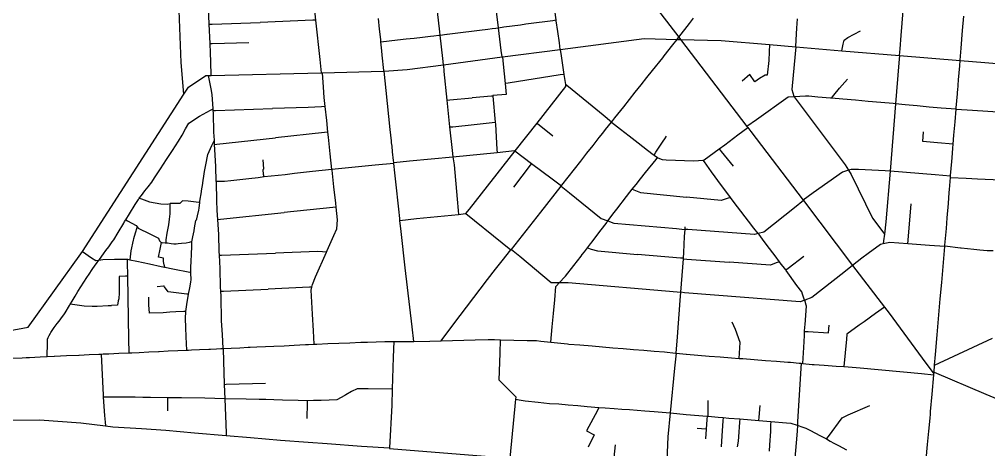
# Model space of a CAD drawing. Header units: inches. Extents: x 170101 to 178921, y 438267 to 453456.
# Drawn here: x 175094 to 176155, y 443459 to 443930 of the extents above; entities that cross this region are included whole.
import ezdxf

# ---------------------------------------------------------------- set-up
doc = ezdxf.new("R2010")
doc.units = ezdxf.units.IN
doc.header["$MEASUREMENT"] = 0

msp = doc.modelspace()

# ---------------------------------------------------------------- linework, layer by layer
for points in [[(175452.6, 444384.6), (175464.7, 444368.7), (175555, 444250.9), (175555.9, 444249.7), (175617.9, 444168.8), (175637.6, 444143.1), (175661.5, 444112), (175675.4, 444093.8), (175676, 444093), (175694.9, 444068.3), (175740.2, 444009.3), (175816.2, 443910.1), (175818, 443907.7), (175890.9, 443812.6), (175891.7, 443811.5), (175895.1, 443807.1), (175952.3, 443731.8), (175952.7, 443731.3), (176006.5, 443660.5), (176041.3, 443614.8), (176046.5, 443608), (176082.7, 443559), (176095.5, 443541.7)], [(175274.5, 443848), (175271.5, 443882.3), (175258.9, 444205.2)], [(175304.4, 443868.4), (175303.9, 443883.1), (175303.5, 443893.1), (175303.1, 443903.3), (175302.2, 443924.4), (175296.2, 444073.1), (175295.9, 444080), (175294.1, 444116.1), (175292.4, 444151), (175292.4, 444152.2), (175291.6, 444201), (175291.2, 444208.3)], [(175425, 443871.3), (175423.5, 443885.6), (175418.9, 443928.9), (175413.4, 443981.2), (175408.3, 444029.7), (175401.9, 444091.4), (175398.1, 444126.8), (175394.3, 444162.8), (175390.2, 444202.7), (175389.4, 444210.3)], [(175558.5, 443880), (175557.8, 443887), (175555.2, 443912.5), (175554.8, 443916), (175552.2, 443938.4), (175550, 443957.1), (175549.1, 443964.9), (175545.9, 443994.5), (175545.7, 443996.2), (175536.9, 444089.6), (175535.4, 444099.5), (175533.9, 444109.4)], [(175622.8, 443888.5), (175621.9, 443895.7), (175618.9, 443920.5), (175615.6, 443947), (175612.4, 443973.3), (175611.9, 443977.1), (175610.4, 443998.1), (175609.2, 444003.6), (175608.6, 444006.6), (175606, 444028.1), (175604.5, 444035.1), (175603.6, 444038.9)], [(175686.5, 443896.8), (175685.5, 443904), (175683.7, 443916.3), (175682.2, 443928), (175682.1, 443929), (175680.7, 443939.7)], [(175418.9, 443928.9), (175415.7, 443928.8), (175357.9, 443926.3)], [(175526.3, 443577.3), (175524.3, 443593.4), (175516.6, 443657.7), (175515.1, 443671), (175513.7, 443684.3), (175512.3, 443697.6), (175511, 443709.7), (175510.8, 443711.9), (175509.7, 443721.9), (175508.6, 443731.9), (175507.6, 443741.9), (175506.5, 443751.9), (175505.4, 443761.9), (175504.3, 443772.1), (175504.2, 443773), (175504, 443775.3), (175504, 443775.4), (175503, 443784.7), (175502.3, 443790.9), (175501.9, 443794.7), (175501.7, 443796.7), (175500.4, 443809), (175498.9, 443823.2), (175497.4, 443837.5), (175495.9, 443851.8), (175495.8, 443852), (175493.6, 443873), (175493.5, 443873.6), (175491.7, 443890.5), (175491.2, 443895.2), (175490.2, 443905.1), (175490, 443907.3), (175489.9, 443907.5), (175488.7, 443919), (175487.5, 443930.6)], [(175490.2, 443905.1), (175508.3, 443907.1), (175517.8, 443908.2), (175526.7, 443909.2), (175535.6, 443910.2), (175544.6, 443911.2), (175548.2, 443911.6), (175553.5, 443912.3), (175554.9, 443912.5), (175555.2, 443912.5), (175562.5, 443913.5), (175562.6, 443913.5), (175571.4, 443914.6), (175580.3, 443915.6), (175589.3, 443916.7), (175598.2, 443917.8), (175607.1, 443918.9), (175612.1, 443919.5), (175616, 443920.1), (175618.9, 443920.5), (175624.8, 443921.4), (175624.9, 443921.4), (175633.9, 443922.6), (175642.8, 443923.8), (175648.9, 443924.6), (175654.7, 443925.4), (175660.6, 443926.2), (175669.5, 443927.3), (175678.5, 443928.5), (175682.1, 443929)], [(175556.1, 443578), (175569, 443595.2), (175606.7, 443645.2), (175615.5, 443656.3), (175624.4, 443667.3), (175626.9, 443670.5), (175632.5, 443677.3), (175632.6, 443677.3), (175633, 443678), (175665.1, 443718.6), (175687.5, 443747), (175687.9, 443747.4), (175688.4, 443748.1), (175708.9, 443774.5), (175715.7, 443783.1), (175722.4, 443791.8), (175729.2, 443800.4), (175733, 443805.3), (175736, 443809.1), (175742.5, 443817.2), (175742.8, 443817.6), (175746.4, 443822.1), (175749.6, 443826.1), (175756, 443834.1), (175762.3, 443842), (175768.6, 443850), (175775, 443857.9), (175781.3, 443865.9), (175787.6, 443873.8), (175798.7, 443887.7), (175800.2, 443889.6), (175809.6, 443901.7), (175814.4, 443907.8), (175816.1, 443910), (175816.2, 443910.1), (175828, 443925.2), (175832.3, 443930.8)], [(175944.4, 443899.6), (175944.9, 443907.3), (175945.6, 443920), (175946.3, 443930.3)], [(176058, 443890.2), (176058.5, 443897.3), (176059.7, 443911.9), (176060.8, 443925.4), (176061.9, 443938.9)], [(176086.6, 443443.3), (176088.3, 443460.6), (176088.6, 443464.4), (176090, 443479.1), (176091.3, 443493.2), (176091.7, 443497.7), (176092, 443500.7), (176093.6, 443519.4), (176095.4, 443540.7), (176095.5, 443541.1), (176095.5, 443541.7), (176095.7, 443543.5), (176096.3, 443551.1), (176097.3, 443562.8), (176099.2, 443584.5), (176101.1, 443606.2), (176102.6, 443623.8), (176104.1, 443641.6), (176105.3, 443654.8), (176106.4, 443667.9), (176107.5, 443681), (176107.6, 443681.7), (176107.7, 443682.7), (176108.9, 443697.3), (176109.2, 443700.9), (176110.2, 443712.6), (176111.4, 443728), (176112.4, 443740.1), (176112.6, 443743.4), (176113.7, 443756.6), (176113.8, 443758.2), (176113.9, 443758.8), (176115.1, 443774.1), (176115.5, 443778.1), (176116.3, 443788.6), (176116.7, 443793.1), (176117.5, 443803), (176118.7, 443817.4), (176119.9, 443831.4), (176119.9, 443831.8), (176120, 443832.9), (176121.3, 443848.3), (176121.5, 443851), (176121.6, 443852), (176122.6, 443863.5), (176123.8, 443878.7), (176124.3, 443884.7), (176124.4, 443885.1), (176125.5, 443898.1), (176127, 443917.5), (176128.3, 443933)], [(175302.2, 443924.4), (175305.3, 443924.5), (175357.9, 443926.3)], [(175082.3, 443588.9), (175104, 443593), (175161.7, 443673), (175163.4, 443675.5), (175274.5, 443848), (175279.5, 443855.6), (175298.5, 443868.2), (175301.3, 443868.3), (175304.4, 443868.4), (175425, 443871.3), (175426.2, 443871.3), (175492.8, 443872.9), (175493.6, 443873), (175518.8, 443874.8), (175558.5, 443880), (175622.8, 443888.5), (175623.3, 443888.5), (175686.5, 443896.8), (175778.3, 443908.9), (175814.4, 443907.8), (175818, 443907.7), (175862.7, 443906.4), (175915.6, 443902), (175944.4, 443899.6), (175994.8, 443895.4), (176058, 443890.2), (176124.3, 443884.7), (176151.4, 443882.4), (176190.6, 443879.1)], [(175994.8, 443895.4), (175996.3, 443902.4), (175997.3, 443907), (176001.2, 443909.9), (176015.3, 443917.2)], [(175303.1, 443903.3), (175305.5, 443903.4), (175345.5, 443904.2)], [(175686.5, 443896.8), (175687.5, 443889.8), (175690.5, 443869.4), (175692.1, 443858.5), (175692.4, 443856.3), (175660.7, 443816.1), (175636.8, 443785.8), (175586.7, 443722.1), (175582.7, 443717.1)], [(175915.6, 443902), (175915.2, 443894.3), (175914.7, 443884.7), (175913.1, 443868.5), (175910.7, 443868.5), (175904.5, 443864.9), (175899.7, 443861.3), (175894, 443869.3), (175885.5, 443862.2)], [(175944.4, 443899.6), (175943.7, 443891.9), (175940.1, 443853.1), (175942.1, 443845.6), (175942.7, 443844.9), (175998.5, 443770.6), (176002.2, 443764.5), (176005, 443759.9), (176028.4, 443712.2), (176037.4, 443700.1), (176041.3, 443694.8)], [(175623.3, 443888.5), (175624.1, 443880.8), (175626.2, 443859.5), (175627.4, 443847.6), (175612.6, 443846.2), (175612.6, 443845.8), (175615.3, 443817), (175615.5, 443814.9), (175617.2, 443787.4), (175617.4, 443784.1)], [(176058, 443890.2), (176057.3, 443882), (176053.6, 443837.4), (176047.5, 443763.7), (176042.9, 443708.1), (176041.3, 443694.8), (176040.4, 443687.4), (176039.9, 443683.9)], [(175558.5, 443880), (175558.9, 443872.8), (175562.2, 443841.1), (175565.3, 443811.9), (175568, 443786), (175568.9, 443779.3), (175570.2, 443770.6), (175573.5, 443733), (175574.7, 443720.6), (175575.1, 443716.3)], [(175317.6, 443569.5), (175316.7, 443584.8), (175315.8, 443599.9), (175315.4, 443626.7), (175315, 443632.2), (175314.6, 443636.5), (175314, 443657), (175313.4, 443671.5), (175313.2, 443675.6), (175312.9, 443694.2), (175311.7, 443710.6), (175311, 443720.5), (175310.7, 443731.4), (175310, 443751.4), (175309.9, 443752.2), (175309.3, 443768.7), (175308.2, 443787.2), (175308, 443792.7), (175307.8, 443797.5), (175307.4, 443806.1), (175306.8, 443826.5), (175306.8, 443827.2), (175306.6, 443830.1), (175306.5, 443831.9), (175305.5, 443847.4), (175304.2, 443853.8), (175301.3, 443868.3)], [(175417.2, 443574.2), (175416.4, 443589), (175415.4, 443607.2), (175413.9, 443633.2), (175414.7, 443636.6), (175415.4, 443639.5), (175418.7, 443647.8), (175430.5, 443675.1), (175431.2, 443676.6), (175438.8, 443693.2), (175441.8, 443700.4), (175442.8, 443710.3), (175441.2, 443724.1), (175440.7, 443728.4), (175438.6, 443746.5), (175436.7, 443764.6), (175436.6, 443765.3), (175434.7, 443782.7), (175432.8, 443800.8), (175432.2, 443806.4), (175430.9, 443819), (175429.3, 443834.2), (175429.3, 443834.2), (175428.2, 443844.2), (175427.4, 443855.5), (175426.2, 443871.3)], [(175690.5, 443869.4), (175686.5, 443868.8), (175629.3, 443860), (175626.2, 443859.5)], [(175742.5, 443817.2), (175733.3, 443824.8), (175695.4, 443855.8), (175692.1, 443858.5)], [(175983.5, 443843.4), (175986.1, 443846.8), (175992.1, 443854.5), (176000.9, 443864.3)], [(175562.2, 443841.1), (175565.7, 443841.5), (175589.9, 443843.9)], [(175612.6, 443845.8), (175611.1, 443845.7), (175589.9, 443843.9)], [(176119.9, 443831.4), (176103.5, 443832.6), (176090.4, 443833.6), (176077.3, 443834.9), (176064.2, 443836.3), (176053.6, 443837.4), (176053.4, 443837.4), (176050.8, 443837.6), (176037.3, 443838.8), (176023.5, 443839.9), (176009.8, 443841.1), (175996, 443842.3), (175983.5, 443843.4), (175982.2, 443843.5), (175968.4, 443844.7), (175958.5, 443845.5), (175955, 443845.6), (175942.7, 443844.9), (175936.1, 443844.6), (175901.2, 443819.9), (175890.9, 443812.6)], [(175429.3, 443834.2), (175425.2, 443834), (175410.7, 443833.3), (175371.6, 443832)], [(175124.8, 443560.8), (175125.1, 443575.7), (175125.2, 443579.7), (175126, 443581.7), (175127, 443583.9), (175128.4, 443586.3), (175128.8, 443587), (175132.6, 443592.4), (175135.8, 443596.7), (175137.9, 443599.6), (175141.6, 443604.7), (175142.9, 443606.4), (175144.4, 443608.5), (175149.3, 443616.6), (175149.7, 443617.2), (175150.5, 443618.5), (175152.2, 443621.2), (175155.5, 443626.8), (175158.5, 443632), (175161.8, 443637.1), (175168.3, 443647.2), (175170.7, 443650.8), (175173.9, 443655.8), (175174.9, 443657.2), (175181.4, 443666.3), (175181.9, 443666.9), (175186.4, 443673.2), (175189, 443676.6), (175192.2, 443680.8), (175196.1, 443686.2), (175197.8, 443688.6), (175202.5, 443696.4), (175208.6, 443706.7), (175209.6, 443708.5), (175210.8, 443710.3), (175214.9, 443717), (175221.2, 443727.2), (175224.6, 443732.7), (175225.6, 443734), (175227.9, 443737.1), (175231.6, 443742.2), (175235.3, 443746.6), (175239.4, 443751.5), (175242.4, 443756.2), (175249, 443766.2), (175255.5, 443776.3), (175262.1, 443786.3), (175268.6, 443796.4), (175272.7, 443802.8), (175276.4, 443810), (175279.7, 443816), (175291.6, 443823.9), (175303.6, 443830.3), (175306.5, 443831.9)], [(175306.6, 443830.1), (175308.9, 443830.1), (175371.6, 443832)], [(176119.9, 443831.4), (176137.9, 443830.2), (176154.6, 443829.1), (176171.4, 443828)], [(175565.3, 443811.9), (175568.8, 443812.2), (175592.2, 443814.7), (175615.3, 443817)], [(175660.7, 443816.1), (175663.3, 443814.1), (175678.5, 443802.3)], [(175742.5, 443817.2), (175752.6, 443809.4), (175762, 443802.2), (175771.9, 443794.4), (175781.9, 443786.7), (175788.3, 443781.7), (175789.2, 443781.1), (175793, 443778.4), (175793.3, 443778.2), (175798.1, 443776.2), (175802.3, 443776.1), (175812.5, 443775.7), (175822.7, 443775.4), (175832.8, 443775), (175842.9, 443775.7), (175844.1, 443775.8), (175860.5, 443787.9), (175866.7, 443792.5), (175881, 443803.4), (175891.7, 443811.5)], [(175432.2, 443806.4), (175428.5, 443806), (175374.7, 443799.9)], [(175789.2, 443781.1), (175791.3, 443784.2), (175799.3, 443796.3), (175801.1, 443799), (175802.7, 443802)], [(176116.7, 443793.1), (176099.6, 443794.6), (176083.5, 443796), (176084.1, 443806.5)], [(175277.8, 443567.8), (175277.1, 443582.4), (175276.6, 443592.6), (175276.3, 443602.5), (175276.7, 443610.1), (175277.7, 443617.7), (175278.5, 443622.4), (175279.5, 443628.7), (175279.5, 443628.8), (175279.6, 443629), (175280.9, 443636), (175281.9, 443642.1), (175282.4, 443645.2), (175282.1, 443651.9), (175282.1, 443652.8), (175282, 443657.9), (175282.5, 443665.5), (175282.8, 443671.9), (175283.2, 443681.7), (175283.2, 443681.9), (175283.3, 443686.3), (175283.3, 443686.3), (175284.4, 443691.8), (175285.6, 443698.4), (175286.2, 443701.6), (175287.7, 443709.5), (175288.1, 443710.3), (175288.6, 443711.3), (175289.4, 443714.7), (175290.7, 443721), (175291.1, 443723), (175291.9, 443729.3), (175292, 443730.5), (175292.1, 443730.9), (175293.6, 443740.8), (175293.8, 443742.1), (175295.1, 443750.2), (175295.2, 443750.7), (175296.8, 443760.6), (175297.2, 443763.2), (175298.6, 443770.4), (175300.7, 443781.8), (175305.1, 443791.6), (175307.8, 443797.5)], [(175308, 443792.7), (175310.5, 443793), (175374.7, 443799.9)], [(175504.2, 443773), (175521.5, 443774.7), (175568.9, 443779.3), (175617.4, 443784.1), (175636.5, 443786), (175636.8, 443785.8), (175655.2, 443771.9), (175677.8, 443755), (175687.9, 443747.4)], [(175860.5, 443787.9), (175862.7, 443785.1), (175875.8, 443768.9)], [(175504.3, 443772.1), (175483.7, 443770), (175436.6, 443765.3), (175415.2, 443763.1), (175405.3, 443762), (175395.4, 443760.9), (175385.4, 443759.7), (175362.4, 443757.2), (175362.2, 443757.2), (175355.6, 443756.4), (175345.7, 443755.3), (175335.7, 443754.2), (175325.8, 443753.1), (175319.1, 443752.4), (175312.6, 443752.2), (175309.9, 443752.2)], [(175362.2, 443757.2), (175361.8, 443759.9), (175361.1, 443765.3), (175361.9, 443766.1), (175361.1, 443776.1)], [(175655.2, 443771.9), (175653.7, 443770), (175635.2, 443745.9)], [(175676.3, 443576.5), (175677.8, 443593.4), (175679, 443607.8), (175680.4, 443622.8), (175681.7, 443637.5), (175681.9, 443637.7), (175685.7, 443641.7), (175686.5, 443642.6), (175690.9, 443647.2), (175692.1, 443648.7), (175701.3, 443660.5), (175709.4, 443670.7), (175710.6, 443672.2), (175713, 443675.2), (175716.2, 443679.5), (175719.7, 443684.2), (175721.3, 443686.3), (175728.9, 443696.1), (175731.4, 443699.3), (175736.6, 443706.2), (175737.4, 443707.4), (175737.9, 443708), (175738.7, 443709.1), (175745.6, 443718.3), (175748.4, 443722), (175759.1, 443735.9), (175762.8, 443740.7), (175765.2, 443743.7), (175769.5, 443748.9), (175774.3, 443755), (175779.9, 443762), (175791.4, 443776.4), (175793, 443778.4)], [(175952.1, 443553.1), (175953.1, 443570.7), (175953.8, 443583.6), (175954, 443588.3), (175954.3, 443593.2), (175954.5, 443595.4), (175955.4, 443606.1), (175956.2, 443615.9), (175955.9, 443616.8), (175954.1, 443622.3), (175954, 443622.5), (175951.8, 443629.1), (175951.1, 443631.4), (175945.5, 443638.6), (175933.9, 443654.8), (175933.3, 443655.5), (175927.4, 443663.1), (175926.4, 443664.4), (175921.7, 443670.8), (175913.2, 443682.3), (175908, 443689.2), (175904.1, 443694.2), (175903.1, 443695.4), (175898.5, 443701.3), (175892.5, 443709), (175880.5, 443724.4), (175874.6, 443732.1), (175872.8, 443734.6), (175869, 443740.2), (175868.9, 443740.4), (175863.2, 443748), (175852, 443762.9), (175844.3, 443773.8), (175842.9, 443775.7)], [(176113.8, 443758.2), (176097.1, 443759.6), (176047.5, 443763.7), (176042.1, 443764.1), (176013.1, 443765.5), (176004.9, 443765.3), (176002.2, 443764.5), (175995.5, 443762.3), (175963.4, 443739.7), (175952.3, 443731.8)], [(176113.7, 443756.6), (176130.8, 443755.8), (176143.4, 443755.3), (176168.8, 443754)], [(175687.5, 443747), (175696.5, 443739.8), (175731.3, 443711.8), (175738.7, 443709.1), (175745.3, 443706.7), (175813.6, 443700.7), (175819.6, 443700.1), (175823.1, 443699.8)], [(175765.2, 443743.7), (175768.9, 443742.3), (175774.2, 443740.3), (175824.8, 443735.2)], [(175225.6, 443734), (175228, 443733.2), (175236.9, 443730.1), (175249.4, 443727.7), (175256.1, 443727.6), (175259.6, 443728)], [(175254.7, 443684.7), (175254.9, 443686.3), (175255.1, 443688.4), (175256.2, 443695.8), (175257.8, 443704.9), (175258.7, 443711.1), (175259.3, 443716.8), (175259.4, 443722.2), (175259.6, 443728)], [(175291.9, 443729.3), (175290.7, 443729.4), (175279.3, 443730.7), (175273, 443731), (175270, 443728.2), (175259.6, 443728)], [(175952.7, 443731.3), (175943, 443723.6), (175909.3, 443696.9), (175903.1, 443695.4), (175899, 443694.4), (175826.1, 443699.6), (175823.1, 443699.8)], [(175872.8, 443734.6), (175869.4, 443733.6), (175862.8, 443731.4), (175824.8, 443735.2)], [(176067, 443684), (176067.4, 443688.2), (176070.7, 443727.9)], [(175311.7, 443710.6), (175314.4, 443710.9), (175384.2, 443718.5)], [(175441.2, 443724.1), (175437.7, 443723.7), (175384.2, 443718.5)], [(175511, 443709.7), (175529.1, 443711.6), (175575.1, 443716.3), (175582.7, 443717.1), (175583.3, 443717.1), (175622.8, 443685.2), (175632.5, 443677.3)], [(175210.8, 443710.3), (175212.9, 443709.1), (175222.2, 443704.1), (175223.4, 443702.5), (175224.4, 443701.2), (175237, 443695.1), (175244.3, 443691.4), (175246.5, 443690.1), (175247, 443689.1), (175247.7, 443687.3), (175249.4, 443685.9), (175250.1, 443685.6), (175251.4, 443685.1)], [(175223.4, 443702.5), (175223.1, 443701.7), (175221.2, 443695.9), (175219.2, 443689.7), (175218.9, 443688.2), (175216.3, 443676.4), (175215.2, 443666.6)], [(175813.3, 443564.4), (175814.8, 443582.2), (175817.7, 443622.2), (175818.4, 443631.1), (175821.4, 443667.7), (175821.4, 443668.3), (175821.9, 443674.6), (175822.7, 443691.9), (175823.1, 443699.8), (175823.2, 443701.9), (175823.2, 443702.8)], [(175253.5, 443658.5), (175253, 443661), (175252.3, 443664.7), (175252.3, 443668.4), (175246.7, 443669.3), (175248.6, 443678.2), (175250.1, 443685.6)], [(175283.3, 443686.3), (175281.4, 443685.9), (175280.3, 443685.6), (175276.9, 443684.9), (175271.9, 443684.3), (175268.2, 443683.9), (175266, 443683.7), (175263.6, 443683.7), (175260.4, 443684.2), (175256.7, 443684.8), (175254.7, 443684.7), (175254, 443684.7), (175251.4, 443685.1)], [(176107.5, 443681), (176090.6, 443682.3), (176067, 443684), (176047.3, 443685.5), (176039.9, 443683.9), (176037.1, 443683.2), (176023.7, 443673.3), (176016.7, 443668.2), (176006.5, 443660.5)], [(175163.4, 443675.5), (175173.4, 443668.9), (175178.1, 443665.8), (175181.4, 443666.3), (175185.7, 443666.9), (175198.6, 443667.2), (175211.6, 443667.3), (175212.7, 443667.1), (175215.2, 443666.6), (175222.8, 443665), (175236.9, 443662), (175249.6, 443659.3), (175253.1, 443658.6), (175253.5, 443658.5), (175262.3, 443656.6), (175280.9, 443653), (175280.9, 443653), (175282.1, 443652.8)], [(175313.4, 443671.5), (175315.8, 443671.6), (175374.6, 443674)], [(175430.5, 443675.1), (175426.2, 443675.3), (175420.6, 443675.7), (175374.6, 443674)], [(175633, 443678), (175642.1, 443670.4), (175676.6, 443641.8), (175685.7, 443641.7), (175695, 443641.6), (175814.6, 443631.5), (175818.4, 443631.1)], [(175716.2, 443679.5), (175720.2, 443678.3), (175727.1, 443676.3), (175771.1, 443672.5)], [(176107.6, 443681.7), (176124.6, 443679.8), (176125.5, 443679.8), (176139.3, 443678.1), (176145.7, 443677.3), (176153.8, 443676.9), (176160.4, 443676.6)], [(175214.5, 443564.8), (175214.3, 443579.7), (175213.1, 443648.6), (175212.8, 443664.1), (175212.7, 443667.1)], [(175821.4, 443668.3), (175818.2, 443668.5), (175771.1, 443672.5)], [(175821.4, 443667.7), (175824.9, 443667.4), (175871.3, 443664.1)], [(175926.4, 443664.4), (175922.9, 443663.2), (175916.6, 443660.8), (175871.3, 443664.1)], [(175933.3, 443655.5), (175935.9, 443657.5), (175953.2, 443670.5)], [(176006.5, 443660.5), (175997.1, 443652.7), (175962, 443625.2), (175954.1, 443622.3), (175949, 443620.4), (175822.4, 443630.5), (175818.4, 443631.1)], [(175213.1, 443648.6), (175210.5, 443648.6), (175203.7, 443648.4), (175203.5, 443627.8), (175203.2, 443626.5), (175203.1, 443623.7), (175202.6, 443621.5), (175201.8, 443617), (175195.2, 443616.5)], [(175279.5, 443628.8), (175277.8, 443629), (175257.2, 443631.7), (175253.3, 443637), (175252.8, 443637.8), (175252.1, 443637.8), (175245.2, 443637.1)], [(175315, 443632.2), (175317.9, 443632.3), (175366.7, 443634.3)], [(175414.7, 443636.6), (175412, 443636.5), (175366.7, 443634.3)], [(175276.7, 443610.1), (175274.5, 443610), (175265.7, 443609.6), (175259.2, 443609.1), (175251.8, 443608.5), (175236.8, 443608), (175236.2, 443617.3), (175236, 443625.8)], [(175150.5, 443618.5), (175152.5, 443618.2), (175165.3, 443616.3), (175174.2, 443615.9), (175179.5, 443615.9), (175191.7, 443616.4), (175195.2, 443616.5)], [(176041.3, 443614.8), (176031.6, 443607.7), (176019.2, 443598.6), (176013.8, 443595.1), (176000.3, 443585.2), (175999.9, 443579.7), (175997.1, 443549.7)], [(175882.4, 443558.7), (175883.6, 443576.1), (175878.3, 443590.2), (175874.8, 443598.3)], [(175954, 443588.3), (175958, 443588), (175980, 443586.5), (175980.8, 443595.2)], [(175086.3, 443558.8), (175097.4, 443559.4), (175101.7, 443559.6), (175105.6, 443559.8), (175117, 443560.4), (175124.8, 443560.8), (175132.4, 443561.2), (175132.7, 443561.2), (175146.1, 443561.7), (175159.5, 443562.2), (175159.8, 443562.2), (175170.7, 443562.8), (175181.5, 443563.3), (175184, 443563.4), (175186, 443563.5), (175192.4, 443563.8), (175203.3, 443564.3), (175214.4, 443564.8), (175214.5, 443564.8), (175217.6, 443564.9), (175225.5, 443565.3), (175236, 443565.8), (175246.6, 443566.3), (175247.4, 443566.3), (175257.2, 443566.8), (175267.7, 443567.3), (175277.8, 443567.8), (175279.4, 443567.8), (175282.9, 443568), (175291.4, 443568.4), (175301.6, 443568.9), (175303.7, 443568.9), (175310.3, 443569.2), (175315, 443569.4), (175317.6, 443569.5), (175326.3, 443569.9), (175335.6, 443570.3), (175345, 443570.8), (175347, 443570.9), (175354.3, 443571.2), (175363.7, 443571.7), (175373.1, 443572.1), (175384.2, 443572.6), (175395.3, 443573.2), (175407.5, 443573.8), (175410.8, 443573.9), (175417.2, 443574.2), (175419.9, 443574.3), (175432.2, 443574.9), (175444.2, 443575.4), (175456.2, 443575.9), (175468.2, 443576.5), (175475.4, 443576.6), (175494.4, 443577), (175496.5, 443577), (175504.3, 443577.1), (175519.2, 443577.2), (175526.3, 443577.3), (175543.9, 443577.7), (175556.1, 443578), (175568.7, 443578.4), (175593.4, 443579), (175607.6, 443579.4), (175614.6, 443579.3), (175621.2, 443579.1), (175635.5, 443578.8), (175650.3, 443578.4), (175660.5, 443578.2), (175665.1, 443577.7), (175676.3, 443576.5), (175679.9, 443576.1), (175694.6, 443574.6), (175696, 443574.4), (175707.9, 443573.4), (175721.4, 443572.3), (175732.7, 443571.4), (175744, 443570.4), (175755.4, 443569.5), (175766.7, 443568.6), (175778, 443567.6), (175789.3, 443566.7), (175800.7, 443565.7), (175800.8, 443565.7), (175812.5, 443564.5), (175813.3, 443564.4), (175824.2, 443563.3), (175824.7, 443563.2), (175837, 443562.3), (175849.4, 443561.3), (175861.7, 443560.3), (175874.1, 443559.4), (175882.4, 443558.7), (175886.4, 443558.4), (175898.7, 443557.4), (175911.1, 443556.5), (175923.4, 443555.5), (175935.8, 443554.6), (175938.6, 443554.4), (175948.1, 443553.5), (175948.9, 443553.4), (175950.3, 443553.3), (175952.1, 443553.1), (175962.4, 443552.1), (175964.3, 443551.9), (175975.5, 443551.2), (175988.6, 443550.3), (175997.1, 443549.7), (176001.7, 443549.4), (176014.8, 443548.5), (176081.9, 443542), (176095.4, 443540.7)], [(175504.3, 443577.1), (175503.7, 443560), (175502.6, 443525), (175502, 443507.5), (175499.6, 443460.7), (175499.6, 443460.1), (175631.7, 443449.4), (175631.7, 443449.5), (175638, 443513.9), (175638.3, 443516.3), (175619.8, 443534.7), (175620.7, 443564.4), (175621.2, 443579.1)], [(176096.3, 443551.1), (176159.7, 443580.9)], [(175317.6, 443569.5), (175318, 443555.4), (175318.7, 443530.7), (175318.7, 443530.3), (175319.3, 443514.6), (175320.7, 443477.1), (175320.8, 443474.5)], [(175073, 443558.2), (175074.2, 443543.7), (175077.1, 443507.7), (175081.8, 443491), (175116.4, 443491.5), (175161.7, 443488.1), (175188.6, 443484.9), (175196.6, 443483.9), (175228.2, 443481.8), (175254.7, 443480), (175286.1, 443477.3), (175320.8, 443474.5), (175320.8, 443474.5), (175347.5, 443472), (175380.2, 443469.2), (175410.5, 443467.2), (175431.4, 443465.4), (175468.8, 443462.8), (175499.6, 443460.7)], [(175184, 443563.4), (175184.7, 443548.4), (175186, 443518.3), (175186.2, 443516.4), (175187.5, 443496.1), (175188.2, 443488.9), (175188.6, 443484.9)], [(175813.3, 443564.4), (175811.7, 443548.1), (175807, 443499), (175804.4, 443473), (175802.9, 443438.5)], [(175950.3, 443553.3), (175949.2, 443536.4), (175946.1, 443489.2), (175946.1, 443485.5), (175946, 443479.1), (175943, 443445.3), (175941.6, 443419.8), (175941.3, 443415)], [(176095.7, 443543.5), (176152.4, 443519.7), (176226, 443488.8), (176324.3, 443447.6), (176325.3, 443447.2), (176427, 443404.5), (176460.2, 443392.7), (176503, 443377.3), (176508.3, 443368.2), (176509.2, 443349), (176517.1, 443345.7), (176517.6, 443345.5), (176640, 443337.7), (176705.2, 443316), (176741.4, 443310.9), (176986.5, 443292), (177008.6, 443297.6), (177213.2, 443282.7), (177218.4, 443282.3), (177225.9, 443281.6)], [(175502.6, 443525), (175476.3, 443525.3), (175464.1, 443525.4), (175457.9, 443522.5), (175451.9, 443518.8), (175450.7, 443518), (175441.9, 443513.4), (175433.4, 443512.9), (175424.9, 443512.6), (175416.4, 443512.5), (175409.6, 443512.3), (175409.5, 443512.3), (175399.4, 443512.5), (175382.4, 443513.1), (175372.8, 443513.4), (175364, 443513.7), (175356.9, 443513.8), (175342.7, 443514), (175319.7, 443514.6), (175319.3, 443514.6), (175297.5, 443515.1), (175272, 443515.5), (175271.7, 443515.5), (175256.6, 443515.6), (175256.5, 443515.6), (175238, 443515.9), (175229.5, 443516), (175221, 443516.1), (175212.5, 443516.2), (175204, 443516.3), (175189.1, 443516.4), (175186.2, 443516.4)], [(175318.7, 443530.3), (175320.8, 443530.4), (175363.9, 443531.6)], [(175256.5, 443515.6), (175256.5, 443513), (175256.5, 443501.4)], [(175409.6, 443512.3), (175409.5, 443509.6), (175409.1, 443492.8)], [(175638, 443513.9), (175641.7, 443513.3), (175648.2, 443512.3), (175662.5, 443510.8), (175674.9, 443509.3), (175684.9, 443508.9), (175695.3, 443508), (175705.6, 443507.1), (175715.9, 443506.2), (175728.9, 443505), (175728.9, 443505), (175735.6, 443504.6), (175745.4, 443503.9), (175753.8, 443503.3), (175762.2, 443502.7), (175770.6, 443502.1), (175779, 443501.4), (175789.3, 443500.7), (175807, 443499), (175807.2, 443499), (175824.5, 443497.2), (175847.3, 443495.4), (175848.3, 443495.3), (175859.2, 443494.4), (175864.7, 443494), (175864.9, 443493.9), (175871.1, 443493.4), (175883, 443492.4), (175903.9, 443490.7), (175916.9, 443489.6), (175934.3, 443488.2), (175939.1, 443487.8), (175945.7, 443485.7), (175946.1, 443485.5), (175950, 443484.2), (175955.2, 443482.5), (175960.6, 443479.7), (175970.8, 443474.4), (175977.9, 443470.6), (175981.9, 443468.2), (175986.1, 443466), (175991, 443463.4), (176000, 443458.5)], [(175728.9, 443505), (175727.1, 443501.7), (175715.2, 443479.3), (175723.5, 443475), (175717, 443461.5)], [(175848.3, 443495.3), (175848.3, 443498.8), (175848.4, 443512.7)], [(175903.9, 443490.7), (175904.2, 443494.3), (175905.4, 443507.3)], [(175977.9, 443470.6), (175980, 443473.4), (175995.1, 443493.7), (176001.7, 443496.8), (176025.6, 443507.3)], [(175847.3, 443495.4), (175847.1, 443491.9), (175846.2, 443481.3), (175846.2, 443481.2), (175845.4, 443470.7)], [(175864.7, 443494), (175864.5, 443490.5), (175863.3, 443474.1), (175862.5, 443462.1)], [(175883, 443492.4), (175882.8, 443489), (175881.7, 443473), (175881.1, 443468), (175880.2, 443462.1)], [(175916.9, 443489.6), (175916.8, 443485.9), (175916.5, 443478.6), (175915.7, 443464), (175915.3, 443457.1)], [(175846.2, 443481.2), (175845.8, 443481.2), (175836.5, 443481.9)], [(175744.5, 443439.7), (175744.9, 443443.3), (175746.9, 443464.1)]]:
    msp.add_lwpolyline(points)

doc.saveas('drawing.dxf')
